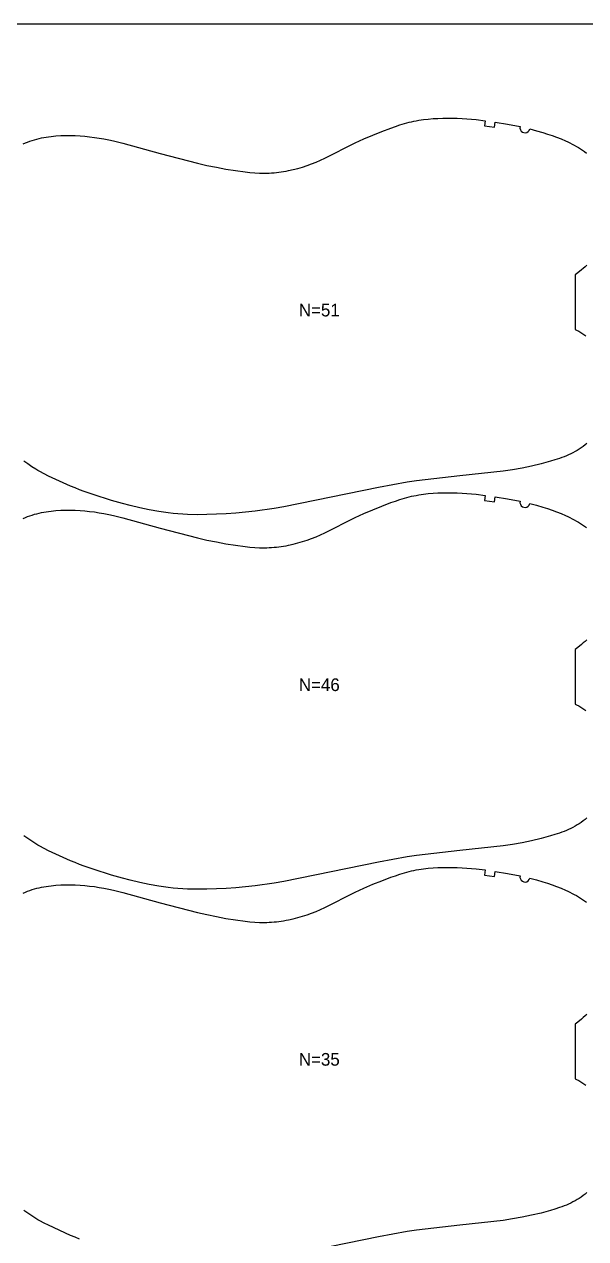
# Model space of a CAD drawing. Header units: inches. Extents: x 0 to 1954, y 0 to 1079.
# Drawn here: x 500.4 to 722.1, y 599.6 to 1078.7 of the extents above; entities that cross this region are included whole.
import ezdxf

# ---------------------------------------------------------------- set-up
doc = ezdxf.new("R2010")
doc.units = ezdxf.units.IN

msp = doc.modelspace()

# ---------------------------------------------------------------- linework, layer by layer
at = {"layer": '1'}
msp.add_lwpolyline([(0, 0), (1954.0894, 0), (1954.0894, 1078.714), (0, 1078.714), (0, 0)], close=True, dxfattribs=at)
for points in [[(499.9889, 1031.5317), (500.8617, 1031.9166), (501.746, 1032.2746), (502.6407, 1032.6058), (503.5448, 1032.9107), (504.4572, 1033.1896), (505.3769, 1033.4428), (506.303, 1033.6707), (507.2346, 1033.8745), (508.1711, 1034.0554), (509.1118, 1034.2149), (510.0562, 1034.354), (511.0035, 1034.4742), (512.9042, 1034.6628), (514.8092, 1034.7894), (516.7165, 1034.8566), (518.6246, 1034.8654), (520.5318, 1034.8171), (522.4368, 1034.7132), (524.3388, 1034.5575), (526.2367, 1034.3543), (528.1299, 1034.108), (530.0175, 1033.8222), (531.8985, 1033.4969), (533.7717, 1033.1313), (535.6361, 1032.7249), (539.339, 1031.8019), (554.0666, 1027.7751), (568.8332, 1023.8933), (572.5564, 1023.052), (576.2957, 1022.2854), (580.0488, 1021.5902), (583.8144, 1020.9689), (587.5967, 1020.4561), (589.4955, 1020.2545), (591.3984, 1020.1014), (593.3041, 1020.0075), (594.2576, 1019.986), (595.2112, 1019.9834), (596.1647, 1020.0006), (597.1179, 1020.0375), (598.0703, 1020.0938), (599.0215, 1020.1692), (599.9712, 1020.2632), (600.919, 1020.3754), (601.8645, 1020.5056), (602.8074, 1020.6533), (603.7472, 1020.8182), (604.6839, 1020.9997), (606.5472, 1021.4109), (608.3963, 1021.8831), (610.2303, 1022.4123), (612.0481, 1022.9956), (613.8476, 1023.6324), (615.6267, 1024.3229), (617.3832, 1025.0675), (619.1164, 1025.8641), (631.031, 1031.9076), (634.4963, 1033.5071), (638.0038, 1035.0135), (641.5419, 1036.4444), (645.1131, 1037.7926), (646.9133, 1038.4296), (648.7255, 1039.0302), (650.5521, 1039.5816), (651.4715, 1039.8351), (652.3953, 1040.0715), (653.3237, 1040.2898), (654.2563, 1040.49), (655.1929, 1040.6727), (656.1328, 1040.8382), (658.0211, 1041.1197), (659.9176, 1041.3384), (661.8193, 1041.4983), (663.7245, 1041.6054), (665.6321, 1041.6659), (667.5408, 1041.686), (669.4494, 1041.671), (671.3573, 1041.6211), (673.2637, 1041.5357), (675.168, 1041.414), (678.7606, 1041.0897), (682.3446, 1040.6722), (682.0947, 1038.6879), (686.0218, 1038.1585), (686.3088, 1040.1378), (691.236, 1039.2932), (696.1463, 1038.3556), (696.1463, 1038.3556), (696.103, 1037.7346), (696.2529, 1037.1303), (696.5812, 1036.6014), (697.0563, 1036.1991), (697.6321, 1035.9623), (698.2528, 1035.9141), (698.8583, 1036.0591), (699.3898, 1036.3832), (699.7959, 1036.8551), (700.0372, 1037.429), (702.607, 1036.7425), (705.161, 1035.9977), (706.9823, 1035.4257), (708.7914, 1034.8166), (710.5848, 1034.1645), (712.359, 1033.4631), (714.1105, 1032.7067), (714.9764, 1032.3063), (715.8349, 1031.8905), (716.6856, 1031.4586), (717.5279, 1031.0102), (718.3612, 1030.5446), (719.1849, 1030.0613), (719.9984, 1029.5598), (720.7998, 1029.0389), (721.5872, 1028.4978), (722.3588, 1027.9355)], [(722.4947, 983.7197), (721.7947, 983.0711), (721.0822, 982.4364), (720.3581, 981.8149), (718.8778, 980.6098), (717.8894, 979.8559), (717.8894, 958.3115), (718.4608, 958.0377), (719.3074, 957.5978), (720.1394, 957.1301), (720.9554, 956.6346), (721.754, 956.1116), (722.1463, 955.8399)], [(722.5499, 913.3904), (721.8076, 912.7907), (721.0468, 912.2145), (720.2686, 911.6619), (719.4739, 911.1332), (718.6636, 910.6287), (717.8386, 910.1486), (717.0001, 909.6931), (716.1488, 909.2624), (715.2858, 908.8568), (714.4121, 908.4761), (713.5287, 908.1184), (712.6368, 907.7814), (711.7376, 907.4629), (709.9218, 906.8719), (708.0906, 906.3272), (704.4059, 905.3272), (700.6956, 904.4358), (696.9597, 903.6526), (693.201, 902.9876), (689.4237, 902.4438), (672.3483, 900.5856), (655.282, 898.646), (651.5112, 898.0581), (640.2452, 896.0097), (602.8626, 888.2941), (599.0968, 887.6724), (591.5344, 886.6272), (587.7416, 886.1996), (583.9404, 885.8537), (580.1327, 885.5876), (576.3207, 885.3967), (572.5054, 885.2821), (568.688, 885.252), (564.8723, 885.3369), (562.9664, 885.433), (561.0629, 885.5677), (559.1626, 885.7416), (557.2664, 885.9554), (555.3751, 886.2094), (553.489, 886.5009), (549.7332, 887.1833), (546, 887.9782), (542.2883, 888.8682), (539.2075, 889.6735), (534.9272, 890.8884), (527.6492, 893.1917), (524.0393, 894.4358), (522.2488, 895.0957), (520.4726, 895.7912), (518.7131, 896.5268), (510.03, 900.4918), (508.319, 901.3361), (506.6338, 902.228), (505.8036, 902.6965), (504.9821, 903.1804), (503.3647, 904.1918), (501.7808, 905.2567), (500.2297, 906.3701)], [(499.9889, 883.7397), (500.8617, 884.1246), (501.746, 884.4826), (502.6407, 884.8138), (503.5448, 885.1187), (504.4572, 885.3976), (505.3769, 885.6508), (506.303, 885.8787), (507.2346, 886.0825), (508.1711, 886.2634), (509.1118, 886.4229), (510.0562, 886.562), (511.0035, 886.6822), (512.9042, 886.8708), (514.8092, 886.9974), (516.7165, 887.0646), (518.6246, 887.0734), (520.5318, 887.0251), (522.4368, 886.9212), (524.3388, 886.7655), (526.2367, 886.5623), (528.1299, 886.316), (530.0175, 886.0302), (531.8985, 885.7049), (533.7717, 885.3393), (535.6361, 884.9329), (539.339, 884.0099), (554.0666, 879.9831), (568.8332, 876.1013), (572.5564, 875.26), (576.2957, 874.4934), (580.0488, 873.7982), (583.8144, 873.1769), (587.5967, 872.6641), (589.4955, 872.4625), (591.3984, 872.3094), (593.3041, 872.2155), (594.2576, 872.194), (595.2112, 872.1914), (596.1647, 872.2086), (597.1179, 872.2455), (598.0703, 872.3018), (599.0215, 872.3772), (599.9712, 872.4712), (600.919, 872.5834), (601.8645, 872.7136), (602.8074, 872.8613), (603.7472, 873.0262), (604.6839, 873.2077), (606.5472, 873.6189), (608.3963, 874.0911), (610.2303, 874.6203), (612.0481, 875.2036), (613.8476, 875.8404), (615.6267, 876.5309), (617.3832, 877.2755), (619.1164, 878.0721), (631.031, 884.1156), (634.4963, 885.7151), (638.0038, 887.2215), (641.5419, 888.6524), (645.1131, 890.0006), (646.9133, 890.6376), (648.7255, 891.2382), (650.5521, 891.7896), (651.4715, 892.0431), (652.3953, 892.2795), (653.3237, 892.4978), (654.2563, 892.698), (655.1929, 892.8807), (656.1328, 893.0462), (658.0211, 893.3277), (659.9176, 893.5464), (661.8193, 893.7063), (663.7245, 893.8134), (665.6321, 893.8739), (667.5408, 893.894), (669.4494, 893.879), (671.3573, 893.8291), (673.2637, 893.7437), (675.168, 893.622), (678.7606, 893.2977), (682.3446, 892.8802), (682.0947, 890.8959), (686.0218, 890.3665), (686.3088, 892.3458), (691.236, 891.5012), (696.1463, 890.5636), (696.1463, 890.5636), (696.103, 889.9426), (696.2529, 889.3383), (696.5812, 888.8094), (697.0563, 888.4071), (697.6321, 888.1703), (698.2528, 888.1221), (698.8583, 888.2671), (699.3898, 888.5912), (699.7959, 889.0631), (700.0372, 889.637), (702.607, 888.9505), (705.161, 888.2057), (706.9823, 887.6337), (708.7914, 887.0246), (710.5848, 886.3725), (712.359, 885.6711), (714.1105, 884.9147), (714.9764, 884.5143), (715.8349, 884.0985), (716.6856, 883.6666), (717.5279, 883.2182), (718.3612, 882.7526), (719.1849, 882.2693), (719.9984, 881.7678), (720.7998, 881.2469), (721.5872, 880.7058), (722.3588, 880.1435)], [(722.4947, 835.9277), (721.7947, 835.2791), (721.0822, 834.6444), (720.3581, 834.0229), (718.8778, 832.8178), (717.8894, 832.0639), (717.8894, 810.5195), (718.4608, 810.2457), (719.3074, 809.8058), (720.1394, 809.3381), (720.9554, 808.8426), (721.754, 808.3196), (722.1463, 808.0479)], [(722.5499, 765.5984), (721.8076, 764.9987), (721.0468, 764.4225), (720.2686, 763.8699), (719.4739, 763.3412), (718.6636, 762.8367), (717.8386, 762.3566), (717.0001, 761.9011), (716.1488, 761.4704), (715.2858, 761.0648), (714.4121, 760.6841), (713.5287, 760.3264), (712.6368, 759.9894), (711.7376, 759.6709), (709.9218, 759.0799), (708.0906, 758.5352), (704.4059, 757.5352), (700.6956, 756.6438), (696.9597, 755.8606), (693.201, 755.1956), (689.4237, 754.6518), (672.3483, 752.7936), (655.282, 750.854), (651.5112, 750.2661), (640.2452, 748.2177), (602.8626, 740.5021), (599.0968, 739.8804), (591.5344, 738.8352), (587.7416, 738.4076), (583.9404, 738.0617), (580.1327, 737.7956), (576.3207, 737.6047), (572.5054, 737.4901), (568.688, 737.46), (564.8723, 737.5449), (562.9664, 737.641), (561.0629, 737.7757), (559.1626, 737.9496), (557.2664, 738.1634), (555.3751, 738.4174), (553.489, 738.7089), (549.7332, 739.3913), (546, 740.1862), (542.2883, 741.0762), (539.2075, 741.8815), (534.9272, 743.0964), (527.6492, 745.3997), (524.0393, 746.6438), (522.2488, 747.3037), (520.4726, 747.9992), (518.7131, 748.7348), (510.03, 752.6998), (508.319, 753.5441), (506.6338, 754.436), (505.8036, 754.9045), (504.9821, 755.3884), (503.3647, 756.3998), (501.7808, 757.4647), (500.2297, 758.5781)], [(499.9889, 735.9477), (500.8617, 736.3326), (501.746, 736.6906), (502.6407, 737.0218), (503.5448, 737.3267), (504.4572, 737.6056), (505.3769, 737.8588), (506.303, 738.0867), (507.2346, 738.2905), (508.1711, 738.4714), (509.1118, 738.6309), (510.0562, 738.77), (511.0035, 738.8902), (512.9042, 739.0788), (514.8092, 739.2054), (516.7165, 739.2726), (518.6246, 739.2814), (520.5318, 739.2331), (522.4368, 739.1292), (524.3388, 738.9735), (526.2367, 738.7703), (528.1299, 738.524), (530.0175, 738.2382), (531.8985, 737.9129), (533.7717, 737.5473), (535.6361, 737.1409), (539.339, 736.2179), (554.0666, 732.1911), (568.8332, 728.3093), (572.5564, 727.468), (576.2957, 726.7014), (580.0488, 726.0062), (583.8144, 725.3849), (587.5967, 724.8721), (589.4955, 724.6705), (591.3984, 724.5174), (593.3041, 724.4235), (594.2576, 724.402), (595.2112, 724.3994), (596.1647, 724.4166), (597.1179, 724.4535), (598.0703, 724.5098), (599.0215, 724.5852), (599.9712, 724.6792), (600.919, 724.7914), (601.8645, 724.9216), (602.8074, 725.0693), (603.7472, 725.2342), (604.6839, 725.4157), (606.5472, 725.8269), (608.3963, 726.2991), (610.2303, 726.8283), (612.0481, 727.4116), (613.8476, 728.0484), (615.6267, 728.7389), (617.3832, 729.4835), (619.1164, 730.2801), (631.031, 736.3236), (634.4963, 737.9231), (638.0038, 739.4295), (641.5419, 740.8604), (645.1131, 742.2086), (646.9133, 742.8456), (648.7255, 743.4462), (650.5521, 743.9976), (651.4715, 744.2511), (652.3953, 744.4875), (653.3237, 744.7058), (654.2563, 744.906), (655.1929, 745.0887), (656.1328, 745.2542), (658.0211, 745.5357), (659.9176, 745.7544), (661.8193, 745.9143), (663.7245, 746.0214), (665.6321, 746.0819), (667.5408, 746.102), (669.4494, 746.087), (671.3573, 746.0371), (673.2637, 745.9517), (675.168, 745.83), (678.7606, 745.5057), (682.3446, 745.0882), (682.0947, 743.1039), (686.0218, 742.5745), (686.3088, 744.5538), (691.236, 743.7092), (696.1463, 742.7716), (696.1463, 742.7716), (696.103, 742.1506), (696.2529, 741.5463), (696.5812, 741.0174), (697.0563, 740.6151), (697.6321, 740.3783), (698.2528, 740.3301), (698.8583, 740.4751), (699.3898, 740.7992), (699.7959, 741.2711), (700.0372, 741.845), (702.607, 741.1585), (705.161, 740.4137), (706.9823, 739.8417), (708.7914, 739.2326), (710.5848, 738.5805), (712.359, 737.8791), (714.1105, 737.1227), (714.9764, 736.7223), (715.8349, 736.3065), (716.6856, 735.8746), (717.5279, 735.4262), (718.3612, 734.9606), (719.1849, 734.4773), (719.9984, 733.9758), (720.7998, 733.4549), (721.5872, 732.9138), (722.3588, 732.3515)], [(722.4947, 688.1357), (721.7947, 687.4871), (721.0822, 686.8524), (720.3581, 686.2309), (718.8778, 685.0258), (717.8894, 684.2719), (717.8894, 662.7275), (718.4608, 662.4537), (719.3074, 662.0138), (720.1394, 661.5461), (720.9554, 661.0506), (721.754, 660.5276), (722.1463, 660.2559)], [(722.5499, 617.8064), (721.8076, 617.2067), (721.0468, 616.6305), (720.2686, 616.0779), (719.4739, 615.5492), (718.6636, 615.0447), (717.8386, 614.5646), (717.0001, 614.1091), (716.1488, 613.6784), (715.2858, 613.2728), (714.4121, 612.8921), (713.5287, 612.5344), (712.6368, 612.1974), (711.7376, 611.8789), (709.9218, 611.2879), (708.0906, 610.7432), (704.4059, 609.7432), (700.6956, 608.8518), (696.9597, 608.0686), (693.201, 607.4036), (689.4237, 606.8598), (672.3483, 605.0016), (655.282, 603.062), (651.5112, 602.4741), (640.2452, 600.4257), (602.8626, 592.7101)], [(522.2488, 599.5117), (520.4726, 600.2072), (518.7131, 600.9428), (510.03, 604.9078), (508.319, 605.7521), (506.6338, 606.644), (505.8036, 607.1125), (504.9821, 607.5964), (503.3647, 608.6078), (501.7808, 609.6727), (500.2297, 610.7861)]]:
    msp.add_lwpolyline(points, dxfattribs=at)

# ---------------------------------------------------------------- texts
for s, p in [('N=51', (608.7947, 963.469)), ('N=46', (608.7947, 815.677)), ('N=35', (608.7947, 667.885))]:
    msp.add_text(s, height=5, dxfattribs=at).set_placement(p)

doc.saveas('drawing.dxf')
